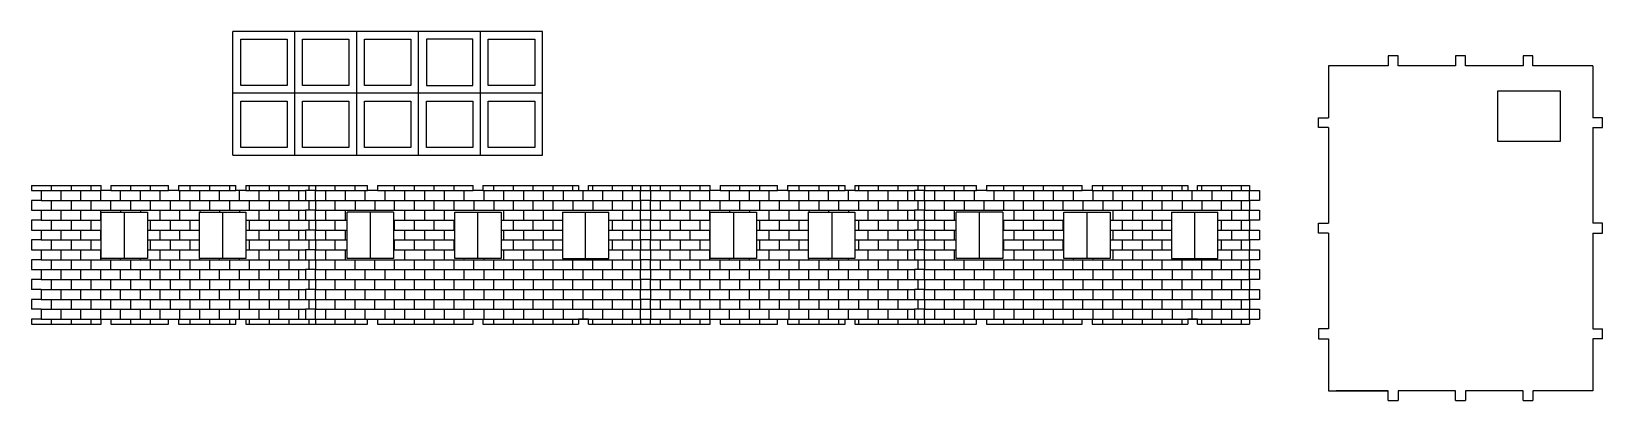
# Model space of a CAD drawing. Header units: millimetres. Extents: x -16 to 491, y 123 to 242.
import ezdxf

# ---------------------------------------------------------------- set-up
doc = ezdxf.new("R2010")
doc.units = ezdxf.units.MM
doc.layers.add('Engrave', color=4, linetype='Continuous')

msp = doc.modelspace()

# ---------------------------------------------------------------- linework, layer by layer
for p, q in [((48.79, 202.28), (48.79, 242.28)), ((148.79, 242.28), (48.79, 242.28)), ((51.29, 224.78), (51.29, 239.78)), ((51.29, 239.78), (66.29, 239.78)), ((66.29, 239.78), (66.29, 224.78)), ((68.79, 202.28), (68.79, 242.28)), ((71.29, 224.78), (71.29, 239.78)), ((71.29, 239.78), (86.29, 239.78)), ((86.29, 239.78), (86.29, 224.78)), ((88.79, 202.28), (88.79, 242.28)), ((91.29, 224.78), (91.29, 239.78)), ((91.29, 239.78), (106.29, 239.78)), ((106.29, 239.78), (106.29, 224.78)), ((108.79, 202.28), (108.79, 242.28)), ((126.29, 239.78), (111.29, 239.78)), ((111.29, 239.78), (111.29, 224.78)), ((126.29, 224.78), (126.29, 239.78)), ((128.79, 202.28), (128.79, 242.28)), ((131.29, 224.78), (131.29, 239.78)), ((131.29, 239.78), (146.29, 239.78)), ((146.29, 239.78), (146.29, 224.78)), ((148.79, 202.28), (148.79, 242.28)), ((422.09, 234.37), (422.09, 231.17)), ((425.29, 234.37), (422.09, 234.37)), ((425.29, 231.17), (425.29, 234.37)), ((443.88, 234.37), (443.88, 231.17)), ((447.08, 234.37), (443.88, 234.37)), ((447.08, 231.17), (447.08, 234.37)), ((465.67, 234.37), (465.67, 231.17)), ((468.87, 234.37), (465.67, 234.37)), ((468.87, 231.17), (468.87, 234.37)), ((402.79, 231.17), (402.79, 214.37)), ((422.09, 231.17), (402.79, 231.17)), ((443.88, 231.17), (425.29, 231.17)), ((465.67, 231.17), (447.08, 231.17)), ((488.17, 231.17), (468.87, 231.17)), ((488.17, 231.17), (488.17, 214.37)), ((66.29, 224.78), (51.29, 224.78)), ((86.29, 224.78), (71.29, 224.78)), ((106.29, 224.78), (91.29, 224.78)), ((111.29, 224.78), (126.29, 224.78)), ((146.29, 224.78), (131.29, 224.78)), ((148.79, 222.28), (48.79, 222.28)), ((51.29, 204.78), (51.29, 219.78)), ((51.29, 219.78), (66.29, 219.78)), ((66.29, 219.78), (66.29, 204.78)), ((71.29, 204.78), (71.29, 219.78)), ((71.29, 219.78), (86.29, 219.78)), ((86.29, 219.78), (86.29, 204.78)), ((91.29, 204.78), (91.29, 219.78)), ((91.29, 219.78), (106.29, 219.78)), ((106.29, 219.78), (106.29, 204.78)), ((111.29, 204.78), (111.29, 219.78)), ((111.29, 219.78), (126.29, 219.78)), ((126.29, 219.78), (126.29, 204.78)), ((131.29, 204.78), (131.29, 219.78)), ((131.29, 219.78), (146.29, 219.78)), ((146.29, 219.78), (146.29, 204.78)), ((399.59, 211.17), (399.59, 214.37)), ((399.59, 214.37), (402.79, 214.37)), ((491.37, 214.37), (488.17, 214.37)), ((491.37, 211.17), (491.37, 214.37)), ((402.79, 211.17), (399.59, 211.17)), ((402.79, 211.17), (402.79, 180.25)), ((488.17, 211.17), (491.37, 211.17)), ((488.17, 211.17), (488.17, 180.25)), ((66.29, 204.78), (51.29, 204.78)), ((86.29, 204.78), (71.29, 204.78)), ((106.29, 204.78), (91.29, 204.78)), ((126.29, 204.78), (111.29, 204.78)), ((146.29, 204.78), (131.29, 204.78)), ((48.79, 202.28), (148.79, 202.28)), ((-16.33, 192.46), (-16.33, 190.86)), ((-16.33, 192.46), (6.17, 192.46)), ((-16.33, 190.86), (-13.13, 190.86)), ((-13.13, 190.86), (-13.13, 187.66)), ((6.17, 190.86), (6.17, 192.46)), ((9.37, 190.86), (6.17, 190.86)), ((9.37, 192.46), (9.37, 190.86)), ((9.37, 192.46), (27.96, 192.46)), ((27.96, 190.86), (27.96, 192.46)), ((31.16, 190.86), (27.96, 190.86)), ((31.16, 192.46), (31.16, 190.86)), ((31.16, 192.46), (49.75, 192.46)), ((49.75, 190.86), (49.75, 192.46)), ((52.95, 190.86), (49.75, 190.86)), ((52.95, 192.46), (52.95, 190.86)), ((52.95, 192.46), (92.25, 192.46)), ((75.45, 190.86), (72.25, 190.86)), ((72.25, 190.86), (72.25, 187.66)), ((75.45, 192.46), (75.45, 190.86)), ((92.25, 190.86), (92.25, 192.46)), ((95.45, 190.86), (92.25, 190.86)), ((95.45, 192.46), (95.45, 190.86)), ((95.45, 192.46), (126.37, 192.46)), ((126.37, 190.86), (126.37, 192.46)), ((129.57, 190.86), (126.37, 190.86)), ((129.57, 192.46), (129.57, 190.86)), ((129.57, 192.46), (160.49, 192.46)), ((160.49, 192.46), (160.49, 190.86)), ((160.49, 190.86), (163.69, 190.86)), ((163.69, 190.86), (163.69, 192.46)), ((163.69, 192.46), (202.99, 192.46)), ((180.49, 192.46), (180.49, 190.86)), ((180.49, 190.86), (183.69, 190.86)), ((183.69, 190.86), (183.69, 187.66)), ((202.99, 190.86), (202.99, 192.46)), ((206.19, 190.86), (202.99, 190.86)), ((206.19, 192.46), (206.19, 190.86)), ((206.19, 192.46), (224.78, 192.46)), ((224.78, 190.86), (224.78, 192.46)), ((227.98, 190.86), (224.78, 190.86)), ((227.98, 192.46), (227.98, 190.86)), ((227.98, 192.46), (246.57, 192.46)), ((246.57, 190.86), (246.57, 192.46)), ((249.77, 190.86), (246.57, 190.86)), ((249.77, 192.46), (249.77, 190.86)), ((249.77, 192.46), (289.07, 192.46)), ((272.27, 190.86), (269.07, 190.86)), ((269.07, 190.86), (269.07, 187.66)), ((272.27, 192.46), (272.27, 190.86)), ((289.07, 190.86), (289.07, 192.46)), ((292.27, 190.86), (289.07, 190.86)), ((292.27, 192.46), (292.27, 190.86)), ((292.27, 192.46), (323.19, 192.46)), ((323.19, 190.86), (323.19, 192.46)), ((326.39, 190.86), (323.19, 190.86)), ((326.39, 192.46), (326.39, 190.86)), ((326.39, 192.46), (357.31, 192.46)), ((357.31, 192.46), (357.31, 190.86)), ((357.31, 190.86), (360.51, 190.86)), ((360.51, 190.86), (360.51, 192.46)), ((360.51, 192.46), (377.31, 192.46)), ((377.31, 192.46), (377.31, 190.86)), ((377.31, 190.86), (380.51, 190.86)), ((380.51, 190.86), (380.51, 187.66)), ((-13.13, 187.66), (-16.33, 187.66)), ((-16.33, 187.66), (-16.33, 184.46)), ((-16.33, 184.46), (-13.13, 184.46)), ((-13.13, 184.46), (-13.13, 181.26)), ((6.17, 183.86), (21.17, 183.86)), ((6.17, 168.86), (6.17, 183.86)), ((13.67, 183.86), (13.67, 168.86)), ((21.17, 183.86), (21.17, 168.86)), ((37.95, 183.86), (52.95, 183.86)), ((37.95, 168.86), (37.95, 183.86)), ((45.45, 183.86), (45.45, 168.86)), ((52.95, 183.86), (52.95, 168.86)), ((72.25, 187.66), (75.45, 187.66)), ((75.45, 184.46), (72.25, 184.46)), ((72.25, 184.46), (72.25, 181.26)), ((75.45, 187.66), (75.45, 184.46)), ((100.7, 183.86), (85.7, 183.86)), ((85.7, 168.86), (85.7, 183.86)), ((93.2, 168.86), (93.2, 183.86)), ((100.7, 183.86), (100.7, 168.86)), ((120.47, 183.86), (135.47, 183.86)), ((120.47, 168.86), (120.47, 183.86)), ((127.97, 168.86), (127.97, 183.86)), ((135.47, 183.86), (135.47, 168.86)), ((155.25, 183.86), (155.25, 168.86)), ((155.25, 183.86), (170.25, 183.86)), ((162.75, 168.86), (162.75, 183.86)), ((170.25, 168.86), (170.25, 183.86)), ((183.69, 187.66), (180.49, 187.66)), ((180.49, 187.66), (180.49, 184.46)), ((180.49, 184.46), (183.69, 184.46)), ((183.69, 184.46), (183.69, 181.26)), ((202.99, 183.86), (217.99, 183.86)), ((202.99, 168.86), (202.99, 183.86)), ((210.49, 183.86), (210.49, 168.86)), ((217.99, 183.86), (217.99, 168.86)), ((234.77, 183.86), (249.77, 183.86)), ((234.77, 168.86), (234.77, 183.86)), ((242.27, 183.86), (242.27, 168.86)), ((249.77, 183.86), (249.77, 168.86)), ((269.07, 187.66), (272.27, 187.66)), ((272.27, 184.46), (269.07, 184.46)), ((269.07, 184.46), (269.07, 181.26)), ((272.27, 187.66), (272.27, 184.46)), ((297.52, 183.86), (282.52, 183.86)), ((282.52, 168.86), (282.52, 183.86)), ((290.02, 168.86), (290.02, 183.86)), ((297.52, 183.86), (297.52, 168.86)), ((317.29, 183.86), (332.29, 183.86)), ((317.29, 168.86), (317.29, 183.86)), ((324.79, 168.86), (324.79, 183.86)), ((332.29, 183.86), (332.29, 168.86)), ((352.07, 183.86), (352.07, 168.86)), ((352.07, 183.86), (367.07, 183.86)), ((359.57, 168.86), (359.57, 183.86)), ((367.07, 168.86), (367.07, 183.86)), ((380.51, 187.66), (377.31, 187.66)), ((377.31, 187.66), (377.31, 184.46)), ((377.31, 184.46), (380.51, 184.46)), ((380.51, 184.46), (380.51, 181.26)), ((-13.13, 181.26), (-16.33, 181.26)), ((-16.33, 181.26), (-16.33, 178.06)), ((-16.33, 178.06), (-13.13, 178.06)), ((-13.13, 178.06), (-13.13, 174.86)), ((72.25, 181.26), (75.45, 181.26)), ((75.45, 178.06), (72.25, 178.06)), ((72.25, 178.06), (72.25, 174.86)), ((75.45, 181.26), (75.45, 178.06)), ((183.69, 181.26), (180.49, 181.26)), ((180.49, 181.26), (180.49, 178.06)), ((180.49, 178.06), (183.69, 178.06)), ((183.69, 178.06), (183.69, 174.86)), ((269.07, 181.26), (272.27, 181.26)), ((272.27, 178.06), (269.07, 178.06)), ((269.07, 178.06), (269.07, 174.86)), ((272.27, 181.26), (272.27, 178.06)), ((380.51, 181.26), (377.31, 181.26)), ((377.31, 181.26), (377.31, 178.06)), ((377.31, 178.06), (380.51, 178.06)), ((380.51, 178.06), (380.51, 174.86)), ((399.59, 177.05), (399.59, 180.25)), ((399.59, 180.25), (402.79, 180.25)), ((491.37, 180.25), (488.17, 180.25)), ((491.37, 177.05), (491.37, 180.25)), ((-13.13, 174.86), (-16.33, 174.86)), ((-16.33, 174.86), (-16.33, 171.66)), ((72.25, 174.86), (75.45, 174.86)), ((75.45, 174.86), (75.45, 171.66)), ((183.69, 174.86), (180.49, 174.86)), ((180.49, 174.86), (180.49, 171.66)), ((269.07, 174.86), (272.27, 174.86)), ((272.27, 174.86), (272.27, 171.66)), ((380.51, 174.86), (377.31, 174.86)), ((377.31, 174.86), (377.31, 171.66)), ((402.79, 177.05), (399.59, 177.05)), ((402.79, 177.05), (402.79, 146.13)), ((488.17, 177.05), (491.37, 177.05)), ((488.17, 177.05), (488.17, 146.13)), ((-16.33, 171.66), (-13.13, 171.66)), ((-13.13, 168.46), (-16.33, 168.46)), ((-16.33, 168.46), (-16.33, 165.26)), ((-13.13, 171.66), (-13.13, 168.46)), ((21.17, 168.86), (6.17, 168.86)), ((52.95, 168.86), (37.95, 168.86)), ((75.45, 171.66), (72.25, 171.66)), ((72.25, 171.66), (72.25, 168.46)), ((72.25, 168.46), (75.45, 168.46)), ((75.45, 168.46), (75.45, 165.26)), ((100.7, 168.86), (85.7, 168.86)), ((135.47, 168.86), (120.47, 168.86)), ((155.25, 168.86), (170.25, 168.86)), ((180.49, 171.66), (183.69, 171.66)), ((183.69, 168.46), (180.49, 168.46)), ((180.49, 168.46), (180.49, 165.26)), ((183.69, 171.66), (183.69, 168.46)), ((217.99, 168.86), (202.99, 168.86)), ((249.77, 168.86), (234.77, 168.86)), ((272.27, 171.66), (269.07, 171.66)), ((269.07, 171.66), (269.07, 168.46)), ((269.07, 168.46), (272.27, 168.46)), ((272.27, 168.46), (272.27, 165.26)), ((297.52, 168.86), (282.52, 168.86)), ((332.29, 168.86), (317.29, 168.86)), ((352.07, 168.86), (367.07, 168.86)), ((377.31, 171.66), (380.51, 171.66)), ((380.51, 168.46), (377.31, 168.46)), ((377.31, 168.46), (377.31, 165.26)), ((380.51, 171.66), (380.51, 168.46)), ((-16.33, 165.26), (-13.13, 165.26)), ((-13.13, 165.26), (-13.13, 162.06)), ((75.45, 165.26), (72.25, 165.26)), ((72.25, 165.26), (72.25, 162.06)), ((180.49, 165.26), (183.69, 165.26)), ((183.69, 165.26), (183.69, 162.06)), ((272.27, 165.26), (269.07, 165.26)), ((269.07, 165.26), (269.07, 162.06)), ((377.31, 165.26), (380.51, 165.26)), ((380.51, 165.26), (380.51, 162.06)), ((-13.13, 162.06), (-16.33, 162.06)), ((-16.33, 162.06), (-16.33, 158.86)), ((-13.13, 158.86), (-16.33, 158.86)), ((-13.13, 158.86), (-13.13, 155.66)), ((72.25, 162.06), (75.45, 162.06)), ((72.25, 158.86), (72.25, 155.66)), ((75.45, 158.86), (72.25, 158.86)), ((75.45, 162.06), (75.45, 158.86)), ((183.69, 162.06), (180.49, 162.06)), ((180.49, 162.06), (180.49, 158.86)), ((180.49, 158.86), (183.69, 158.86)), ((183.69, 158.86), (183.69, 155.66)), ((269.07, 162.06), (272.27, 162.06)), ((269.07, 158.86), (269.07, 155.66)), ((272.27, 158.86), (269.07, 158.86)), ((272.27, 162.06), (272.27, 158.86)), ((380.51, 162.06), (377.31, 162.06)), ((377.31, 162.06), (377.31, 158.86)), ((377.31, 158.86), (380.51, 158.86)), ((380.51, 158.86), (380.51, 155.66)), ((-16.33, 155.66), (-16.33, 152.46)), ((-13.13, 155.66), (-16.33, 155.66)), ((-13.13, 152.46), (-16.33, 152.46)), ((-13.13, 152.46), (-13.13, 149.26)), ((72.25, 155.66), (75.45, 155.66)), ((72.25, 152.46), (72.25, 149.26)), ((75.45, 152.46), (72.25, 152.46)), ((75.45, 155.66), (75.45, 152.46)), ((183.69, 155.66), (180.49, 155.66)), ((180.49, 155.66), (180.49, 152.46)), ((180.49, 152.46), (183.69, 152.46)), ((183.69, 152.46), (183.69, 149.26)), ((269.07, 155.66), (272.27, 155.66)), ((269.07, 152.46), (269.07, 149.26)), ((272.27, 152.46), (269.07, 152.46)), ((272.27, 155.66), (272.27, 152.46)), ((380.51, 155.66), (377.31, 155.66)), ((377.31, 155.66), (377.31, 152.46)), ((377.31, 152.46), (380.51, 152.46)), ((380.51, 152.46), (380.51, 149.26)), ((-13.13, 149.26), (-16.33, 149.26)), ((-16.33, 149.26), (-16.33, 147.66)), ((-16.33, 147.66), (6.17, 147.66)), ((6.17, 149.26), (9.37, 149.26)), ((6.17, 147.66), (6.17, 149.26)), ((9.37, 149.26), (9.37, 147.66)), ((9.37, 147.66), (27.96, 147.66)), ((27.96, 149.26), (31.16, 149.26)), ((27.96, 147.66), (27.96, 149.26)), ((31.16, 149.26), (31.16, 147.66)), ((31.16, 147.66), (49.75, 147.66)), ((49.75, 149.26), (52.95, 149.26)), ((49.75, 147.66), (49.75, 149.26)), ((52.95, 149.26), (52.95, 147.66)), ((52.95, 147.66), (92.25, 147.66)), ((72.25, 149.26), (75.45, 149.26)), ((75.45, 149.26), (75.45, 147.66)), ((92.25, 149.26), (95.45, 149.26)), ((92.25, 147.66), (92.25, 149.26)), ((95.45, 149.26), (95.45, 147.66)), ((95.45, 147.66), (126.37, 147.66)), ((126.37, 149.26), (129.57, 149.26)), ((126.37, 147.66), (126.37, 149.26)), ((129.57, 149.26), (129.57, 147.66)), ((129.57, 147.66), (160.49, 147.66)), ((163.69, 149.26), (160.49, 149.26)), ((160.49, 149.26), (160.49, 147.66)), ((163.69, 147.66), (163.69, 149.26)), ((163.69, 147.66), (202.99, 147.66)), ((180.49, 149.26), (183.69, 149.26)), ((180.49, 149.26), (180.49, 147.66)), ((202.99, 149.26), (206.19, 149.26)), ((202.99, 147.66), (202.99, 149.26)), ((206.19, 149.26), (206.19, 147.66)), ((206.19, 147.66), (224.78, 147.66)), ((224.78, 149.26), (227.98, 149.26)), ((224.78, 147.66), (224.78, 149.26)), ((227.98, 149.26), (227.98, 147.66)), ((227.98, 147.66), (246.57, 147.66)), ((246.57, 149.26), (249.77, 149.26)), ((246.57, 147.66), (246.57, 149.26)), ((249.77, 149.26), (249.77, 147.66)), ((249.77, 147.66), (289.07, 147.66)), ((269.07, 149.26), (272.27, 149.26)), ((272.27, 149.26), (272.27, 147.66)), ((289.07, 149.26), (292.27, 149.26)), ((289.07, 147.66), (289.07, 149.26)), ((292.27, 149.26), (292.27, 147.66)), ((292.27, 147.66), (323.19, 147.66)), ((323.19, 149.26), (326.39, 149.26)), ((323.19, 147.66), (323.19, 149.26)), ((326.39, 149.26), (326.39, 147.66)), ((326.39, 147.66), (357.31, 147.66)), ((360.51, 149.26), (357.31, 149.26)), ((357.31, 149.26), (357.31, 147.66)), ((360.51, 147.66), (360.51, 149.26)), ((360.51, 147.66), (377.31, 147.66)), ((377.31, 149.26), (380.51, 149.26)), ((377.31, 149.26), (377.31, 147.66)), ((399.59, 146.13), (399.59, 142.93)), ((402.79, 146.13), (399.59, 146.13)), ((399.59, 142.93), (402.79, 142.93)), ((402.79, 142.93), (402.79, 126.13)), ((488.17, 146.13), (491.37, 146.13)), ((491.37, 142.93), (488.17, 142.93)), ((488.17, 142.93), (488.17, 126.13)), ((491.37, 142.93), (491.37, 146.13)), ((402.79, 126.13), (422.09, 126.13)), ((422.09, 126.13), (405.31, 126.13)), ((422.09, 122.93), (422.09, 126.13)), ((422.09, 122.93), (425.29, 122.93)), ((443.88, 126.13), (425.29, 126.13)), ((425.29, 126.13), (425.29, 122.93)), ((443.88, 122.93), (443.88, 126.13)), ((443.88, 122.93), (447.08, 122.93)), ((465.67, 126.13), (447.08, 126.13)), ((447.08, 126.13), (447.08, 122.93)), ((465.67, 122.93), (465.67, 126.13)), ((465.67, 122.93), (468.87, 122.93)), ((488.17, 126.13), (468.87, 126.13)), ((468.87, 126.13), (468.87, 122.93))]:
    msp.add_line(p, q)
msp.add_lwpolyline([(477.77, 222.96), (457.43, 222.96), (457.43, 206.83), (477.77, 206.83)], close=True)
at = {"layer": 'Engrave'}
for p, q in [((-13.13, 190.86), (6.17, 190.86)), ((-9.93, 192.46), (-9.93, 190.86)), ((-6.73, 187.66), (-6.73, 190.86)), ((-3.53, 192.46), (-3.53, 190.86)), ((-0.33, 187.66), (-0.33, 190.86)), ((2.87, 192.46), (2.87, 190.86)), ((6.07, 187.66), (6.07, 190.86)), ((9.37, 190.86), (27.96, 190.86)), ((12.47, 187.66), (12.47, 190.86)), ((15.67, 192.46), (15.67, 190.86)), ((18.87, 187.66), (18.87, 190.86)), ((22.07, 192.46), (22.07, 190.86)), ((25.27, 187.66), (25.27, 190.86)), ((31.16, 190.86), (49.75, 190.86)), ((31.67, 187.66), (31.67, 190.86)), ((34.87, 192.46), (34.87, 190.86)), ((38.07, 187.66), (38.07, 190.86)), ((41.27, 192.46), (41.27, 190.86)), ((44.47, 187.66), (44.47, 190.86)), ((47.67, 192.46), (47.67, 190.86)), ((50.87, 187.66), (50.87, 190.86)), ((52.95, 190.86), (72.25, 190.86)), ((54.07, 192.46), (54.07, 190.86)), ((57.27, 187.66), (57.27, 190.86)), ((60.47, 192.46), (60.47, 190.86)), ((63.67, 187.66), (63.67, 190.86)), ((66.87, 192.46), (66.87, 190.86)), ((70.07, 187.66), (70.07, 190.86)), ((73.27, 192.46), (73.27, 190.86)), ((75.45, 190.86), (92.25, 190.86)), ((75.45, 187.66), (75.45, 190.86)), ((78.65, 190.86), (78.65, 187.66)), ((81.85, 190.86), (81.85, 192.46)), ((85.05, 190.86), (85.05, 187.66)), ((88.25, 190.86), (88.25, 192.46)), ((91.45, 190.86), (91.45, 187.66)), ((95.45, 190.86), (126.37, 190.86)), ((97.85, 190.86), (97.85, 187.66)), ((101.05, 190.86), (101.05, 192.46)), ((104.25, 190.86), (104.25, 187.66)), ((107.45, 190.86), (107.45, 192.46)), ((110.65, 190.86), (110.65, 187.66)), ((113.85, 190.86), (113.85, 192.46)), ((117.05, 190.86), (117.05, 187.66)), ((120.25, 190.86), (120.25, 192.46)), ((123.45, 190.86), (123.45, 187.66)), ((129.57, 190.86), (160.49, 190.86)), ((129.85, 190.86), (129.85, 187.66)), ((133.05, 190.86), (133.05, 192.46)), ((136.25, 190.86), (136.25, 187.66)), ((139.45, 190.86), (139.45, 192.46)), ((142.65, 190.86), (142.65, 187.66)), ((145.85, 190.86), (145.85, 192.46)), ((149.05, 190.86), (149.05, 187.66)), ((152.25, 190.86), (152.25, 192.46)), ((155.45, 190.86), (155.45, 187.66)), ((158.65, 190.86), (158.65, 192.46)), ((161.85, 190.86), (161.85, 187.66)), ((163.69, 190.86), (180.49, 190.86)), ((165.05, 190.86), (165.05, 192.46)), ((168.25, 190.86), (168.25, 188.86)), ((168.25, 190.86), (168.25, 187.66)), ((171.45, 190.86), (171.45, 192.46)), ((174.65, 190.86), (174.65, 187.66)), ((177.85, 190.86), (177.85, 192.46)), ((180.49, 187.66), (180.49, 190.86)), ((183.69, 190.86), (183.69, 192.46)), ((183.69, 190.86), (202.99, 190.86)), ((186.89, 192.46), (186.89, 190.86)), ((190.09, 187.66), (190.09, 190.86)), ((193.29, 192.46), (193.29, 190.86)), ((196.49, 187.66), (196.49, 190.86)), ((199.69, 192.46), (199.69, 190.86)), ((202.89, 187.66), (202.89, 190.86)), ((206.19, 190.86), (224.78, 190.86)), ((209.29, 187.66), (209.29, 190.86)), ((212.49, 192.46), (212.49, 190.86)), ((215.69, 187.66), (215.69, 190.86)), ((218.89, 192.46), (218.89, 190.86)), ((222.09, 187.66), (222.09, 190.86)), ((227.98, 190.86), (246.57, 190.86)), ((228.49, 187.66), (228.49, 190.86)), ((231.69, 192.46), (231.69, 190.86)), ((234.89, 187.66), (234.89, 190.86)), ((238.09, 192.46), (238.09, 190.86)), ((241.29, 187.66), (241.29, 190.86)), ((244.49, 192.46), (244.49, 190.86)), ((247.69, 187.66), (247.69, 190.86)), ((249.77, 190.86), (269.07, 190.86)), ((250.89, 192.46), (250.89, 190.86)), ((254.09, 187.66), (254.09, 190.86)), ((257.29, 192.46), (257.29, 190.86)), ((260.49, 187.66), (260.49, 190.86)), ((263.69, 192.46), (263.69, 190.86)), ((266.89, 187.66), (266.89, 190.86)), ((270.09, 192.46), (270.09, 190.86)), ((272.27, 190.86), (289.07, 190.86)), ((272.27, 187.66), (272.27, 190.86)), ((275.47, 190.86), (275.47, 187.66)), ((278.67, 190.86), (278.67, 192.46)), ((281.87, 190.86), (281.87, 187.66)), ((285.07, 190.86), (285.07, 192.46)), ((288.27, 190.86), (288.27, 187.66)), ((292.27, 190.86), (323.19, 190.86)), ((294.67, 190.86), (294.67, 187.66)), ((297.87, 190.86), (297.87, 192.46)), ((301.07, 190.86), (301.07, 187.66)), ((304.27, 190.86), (304.27, 192.46)), ((307.47, 190.86), (307.47, 187.66)), ((310.67, 190.86), (310.67, 192.46)), ((313.87, 190.86), (313.87, 187.66)), ((317.07, 190.86), (317.07, 192.46)), ((320.27, 190.86), (320.27, 187.66)), ((326.39, 190.86), (357.31, 190.86)), ((326.67, 190.86), (326.67, 187.66)), ((329.87, 190.86), (329.87, 192.46)), ((333.07, 190.86), (333.07, 187.66)), ((336.27, 190.86), (336.27, 192.46)), ((339.47, 190.86), (339.47, 187.66)), ((342.67, 190.86), (342.67, 192.46)), ((345.87, 190.86), (345.87, 187.66)), ((349.07, 190.86), (349.07, 192.46)), ((352.27, 190.86), (352.27, 187.66)), ((355.47, 190.86), (355.47, 192.46)), ((358.67, 190.86), (358.67, 187.66)), ((360.51, 190.86), (377.31, 190.86)), ((361.87, 190.86), (361.87, 192.46)), ((365.07, 190.86), (365.07, 188.86)), ((365.07, 190.86), (365.07, 187.66)), ((368.27, 190.86), (368.27, 192.46)), ((371.47, 190.86), (371.47, 187.66)), ((374.67, 190.86), (374.67, 192.46)), ((377.31, 187.66), (377.31, 190.86)), ((-13.13, 187.66), (72.25, 187.66)), ((-13.13, 184.46), (72.25, 184.46)), ((-9.93, 187.66), (-9.93, 184.46)), ((-6.73, 181.26), (-6.73, 184.46)), ((-3.53, 187.66), (-3.53, 184.46)), ((-0.33, 181.26), (-0.33, 184.46)), ((2.87, 187.66), (2.87, 184.46)), ((6.07, 181.26), (6.07, 184.46)), ((9.27, 187.66), (9.27, 184.46)), ((12.47, 184.46), (12.47, 183.86)), ((15.67, 187.66), (15.67, 184.46)), ((18.87, 184.46), (18.87, 183.86)), ((22.07, 187.66), (22.07, 184.46)), ((25.27, 181.26), (25.27, 184.46)), ((28.47, 187.66), (28.47, 184.46)), ((31.67, 181.26), (31.67, 184.46)), ((34.87, 187.66), (34.87, 184.46)), ((38.07, 184.46), (38.07, 183.86)), ((41.27, 187.66), (41.27, 184.46)), ((44.47, 184.46), (44.47, 183.86)), ((47.67, 187.66), (47.67, 184.46)), ((50.87, 184.46), (50.87, 183.86)), ((54.07, 187.66), (54.07, 184.46)), ((57.27, 181.26), (57.27, 184.46)), ((60.47, 187.66), (60.47, 184.46)), ((63.67, 181.26), (63.67, 184.46)), ((66.87, 187.66), (66.87, 184.46)), ((70.07, 181.26), (70.07, 184.46)), ((73.27, 187.66), (73.27, 184.46)), ((75.45, 187.66), (180.49, 187.66)), ((75.45, 184.46), (180.49, 184.46)), ((75.45, 181.26), (75.45, 184.46)), ((78.65, 184.46), (78.65, 181.26)), ((81.85, 184.46), (81.85, 187.66)), ((85.05, 184.46), (85.05, 181.26)), ((88.25, 187.66), (88.25, 184.46)), ((94.65, 187.66), (94.65, 184.46)), ((101.05, 184.46), (101.05, 187.66)), ((104.25, 184.46), (104.25, 181.26)), ((107.45, 184.46), (107.45, 187.66)), ((110.65, 184.46), (110.65, 181.26)), ((113.85, 184.46), (113.85, 187.66)), ((117.05, 184.46), (117.05, 181.26)), ((120.25, 184.46), (120.25, 187.66)), ((126.65, 187.66), (126.65, 184.46)), ((133.05, 187.66), (133.05, 184.46)), ((136.25, 184.46), (136.25, 181.26)), ((139.45, 184.46), (139.45, 187.66)), ((142.65, 184.46), (142.65, 181.26)), ((145.85, 184.46), (145.85, 187.66)), ((149.05, 184.46), (149.05, 181.26)), ((152.25, 184.46), (152.25, 187.66)), ((158.65, 187.66), (158.65, 184.46)), ((165.05, 187.66), (165.05, 184.46)), ((171.45, 184.46), (171.45, 187.66)), ((174.65, 184.46), (174.65, 181.26)), ((177.85, 184.46), (177.85, 187.66)), ((180.49, 181.26), (180.49, 184.46)), ((183.69, 187.66), (269.07, 187.66)), ((183.69, 184.46), (183.69, 187.66)), ((183.69, 184.46), (269.07, 184.46)), ((186.89, 187.66), (186.89, 184.46)), ((190.09, 181.26), (190.09, 184.46)), ((193.29, 187.66), (193.29, 184.46)), ((196.49, 181.26), (196.49, 184.46)), ((199.69, 187.66), (199.69, 184.46)), ((202.89, 181.26), (202.89, 184.46)), ((206.09, 187.66), (206.09, 184.46)), ((209.29, 184.46), (209.29, 183.86)), ((212.49, 187.66), (212.49, 184.46)), ((215.69, 184.46), (215.69, 183.86)), ((218.89, 187.66), (218.89, 184.46)), ((222.09, 181.26), (222.09, 184.46)), ((225.29, 187.66), (225.29, 184.46)), ((228.49, 181.26), (228.49, 184.46)), ((231.69, 187.66), (231.69, 184.46)), ((234.89, 184.46), (234.89, 183.86)), ((238.09, 187.66), (238.09, 184.46)), ((241.29, 184.46), (241.29, 183.86)), ((244.49, 187.66), (244.49, 184.46)), ((247.69, 184.46), (247.69, 183.86)), ((250.89, 187.66), (250.89, 184.46)), ((254.09, 181.26), (254.09, 184.46)), ((257.29, 187.66), (257.29, 184.46)), ((260.49, 181.26), (260.49, 184.46)), ((263.69, 187.66), (263.69, 184.46)), ((266.89, 181.26), (266.89, 184.46)), ((270.09, 187.66), (270.09, 184.46)), ((272.27, 187.66), (377.31, 187.66)), ((272.27, 184.46), (377.31, 184.46)), ((272.27, 181.26), (272.27, 184.46)), ((275.47, 184.46), (275.47, 181.26)), ((278.67, 184.46), (278.67, 187.66)), ((281.87, 184.46), (281.87, 181.26)), ((285.07, 187.66), (285.07, 184.46)), ((291.47, 187.66), (291.47, 184.46)), ((297.87, 184.46), (297.87, 187.66)), ((301.07, 184.46), (301.07, 181.26)), ((304.27, 184.46), (304.27, 187.66)), ((307.47, 184.46), (307.47, 181.26)), ((310.67, 184.46), (310.67, 187.66)), ((313.87, 184.46), (313.87, 181.26)), ((317.07, 184.46), (317.07, 187.66)), ((323.47, 187.66), (323.47, 184.46)), ((329.87, 187.66), (329.87, 184.46)), ((333.07, 184.46), (333.07, 181.26)), ((336.27, 184.46), (336.27, 187.66)), ((339.47, 184.46), (339.47, 181.26)), ((342.67, 184.46), (342.67, 187.66)), ((345.87, 184.46), (345.87, 181.26)), ((349.07, 184.46), (349.07, 187.66)), ((355.47, 187.66), (355.47, 184.46)), ((361.87, 187.66), (361.87, 184.46)), ((368.27, 184.46), (368.27, 187.66)), ((371.47, 184.46), (371.47, 181.26)), ((374.67, 184.46), (374.67, 187.66)), ((377.31, 181.26), (377.31, 184.46)), ((-13.13, 181.26), (6.17, 181.26)), ((-13.13, 178.06), (6.17, 178.06)), ((-9.93, 181.26), (-9.93, 178.06)), ((-6.73, 174.86), (-6.73, 178.06)), ((-3.53, 181.26), (-3.53, 178.06)), ((-0.33, 174.86), (-0.33, 178.06)), ((2.87, 181.26), (2.87, 178.06)), ((6.07, 174.86), (6.07, 178.06)), ((21.17, 181.26), (37.95, 181.26)), ((21.17, 178.06), (37.95, 178.06)), ((22.07, 181.26), (22.07, 178.06)), ((25.27, 174.86), (25.27, 178.06)), ((28.47, 181.26), (28.47, 178.06)), ((31.67, 174.86), (31.67, 178.06)), ((34.87, 181.26), (34.87, 178.06)), ((52.95, 181.26), (72.25, 181.26)), ((52.95, 178.06), (72.25, 178.06)), ((54.07, 181.26), (54.07, 178.06)), ((57.27, 174.86), (57.27, 178.06)), ((60.47, 181.26), (60.47, 178.06)), ((63.67, 174.86), (63.67, 178.06)), ((66.87, 181.26), (66.87, 178.06)), ((70.07, 174.86), (70.07, 178.06)), ((73.27, 181.26), (73.27, 178.06)), ((75.45, 181.26), (85.7, 181.26)), ((75.45, 178.06), (85.7, 178.06)), ((75.45, 174.86), (75.45, 178.06)), ((78.65, 178.06), (78.65, 174.86)), ((81.85, 178.06), (81.85, 181.26)), ((85.05, 178.06), (85.05, 174.86)), ((100.7, 181.26), (120.47, 181.26)), ((100.7, 178.06), (120.47, 178.06)), ((101.05, 178.06), (101.05, 181.26)), ((104.25, 178.06), (104.25, 174.86)), ((107.45, 178.06), (107.45, 181.26)), ((110.65, 178.06), (110.65, 174.86)), ((113.85, 178.06), (113.85, 181.26)), ((117.05, 178.06), (117.05, 174.86)), ((120.25, 178.06), (120.25, 181.26)), ((135.47, 181.26), (155.25, 181.26)), ((135.47, 178.06), (155.25, 178.06)), ((136.25, 178.06), (136.25, 174.86)), ((139.45, 178.06), (139.45, 181.26)), ((142.65, 178.06), (142.65, 174.86)), ((145.85, 178.06), (145.85, 181.26)), ((149.05, 178.06), (149.05, 174.86)), ((152.25, 178.06), (152.25, 181.26)), ((170.25, 181.26), (180.49, 181.26)), ((170.25, 178.06), (180.49, 178.06)), ((171.45, 178.06), (171.45, 181.26)), ((174.65, 178.06), (174.65, 174.86)), ((177.85, 178.06), (177.85, 181.26)), ((180.49, 174.86), (180.49, 178.06)), ((183.69, 181.26), (202.99, 181.26)), ((183.69, 178.06), (183.69, 181.26)), ((183.69, 178.06), (202.99, 178.06)), ((186.89, 181.26), (186.89, 178.06)), ((190.09, 174.86), (190.09, 178.06)), ((193.29, 181.26), (193.29, 178.06)), ((196.49, 174.86), (196.49, 178.06)), ((199.69, 181.26), (199.69, 178.06)), ((202.89, 174.86), (202.89, 178.06)), ((217.99, 181.26), (234.77, 181.26)), ((217.99, 178.06), (234.77, 178.06)), ((218.89, 181.26), (218.89, 178.06)), ((222.09, 174.86), (222.09, 178.06)), ((225.29, 181.26), (225.29, 178.06)), ((228.49, 174.86), (228.49, 178.06)), ((231.69, 181.26), (231.69, 178.06)), ((249.77, 181.26), (269.07, 181.26)), ((249.77, 178.06), (269.07, 178.06)), ((250.89, 181.26), (250.89, 178.06)), ((254.09, 174.86), (254.09, 178.06)), ((257.29, 181.26), (257.29, 178.06)), ((260.49, 174.86), (260.49, 178.06)), ((263.69, 181.26), (263.69, 178.06)), ((266.89, 174.86), (266.89, 178.06)), ((270.09, 181.26), (270.09, 178.06)), ((272.27, 181.26), (282.52, 181.26)), ((272.27, 178.06), (282.52, 178.06)), ((272.27, 174.86), (272.27, 178.06)), ((275.47, 178.06), (275.47, 174.86)), ((278.67, 178.06), (278.67, 181.26)), ((281.87, 178.06), (281.87, 174.86)), ((297.52, 181.26), (317.29, 181.26)), ((297.52, 178.06), (317.29, 178.06)), ((297.87, 178.06), (297.87, 181.26)), ((301.07, 178.06), (301.07, 174.86)), ((304.27, 178.06), (304.27, 181.26)), ((307.47, 178.06), (307.47, 174.86)), ((310.67, 178.06), (310.67, 181.26)), ((313.87, 178.06), (313.87, 174.86)), ((317.07, 178.06), (317.07, 181.26)), ((332.29, 181.26), (352.07, 181.26)), ((332.29, 178.06), (352.07, 178.06)), ((333.07, 178.06), (333.07, 174.86)), ((336.27, 178.06), (336.27, 181.26)), ((339.47, 178.06), (339.47, 174.86)), ((342.67, 178.06), (342.67, 181.26)), ((345.87, 178.06), (345.87, 174.86)), ((349.07, 178.06), (349.07, 181.26)), ((367.07, 181.26), (377.31, 181.26)), ((367.07, 178.06), (377.31, 178.06)), ((368.27, 178.06), (368.27, 181.26)), ((371.47, 178.06), (371.47, 174.86)), ((374.67, 178.06), (374.67, 181.26)), ((377.31, 174.86), (377.31, 178.06)), ((-13.13, 174.86), (6.17, 174.86)), ((-9.93, 174.86), (-9.93, 171.66)), ((-3.53, 174.86), (-3.53, 171.66)), ((2.87, 174.86), (2.87, 171.66)), ((21.17, 174.86), (37.95, 174.86)), ((22.07, 174.86), (22.07, 171.66)), ((28.47, 174.86), (28.47, 171.66)), ((34.87, 174.86), (34.87, 171.66)), ((52.95, 174.86), (72.25, 174.86)), ((54.07, 174.86), (54.07, 171.66)), ((60.47, 174.86), (60.47, 171.66)), ((66.87, 174.86), (66.87, 171.66)), ((73.27, 174.86), (73.27, 171.66)), ((75.45, 174.86), (85.7, 174.86)), ((81.85, 171.66), (81.85, 174.86)), ((100.7, 174.86), (120.47, 174.86)), ((101.05, 171.66), (101.05, 174.86)), ((107.45, 171.66), (107.45, 174.86)), ((113.85, 171.66), (113.85, 174.86)), ((120.25, 171.66), (120.25, 174.86)), ((135.47, 174.86), (155.25, 174.86)), ((139.45, 171.66), (139.45, 174.86)), ((145.85, 171.66), (145.85, 174.86)), ((152.25, 171.66), (152.25, 174.86)), ((170.25, 174.86), (180.49, 174.86)), ((171.45, 171.66), (171.45, 174.86)), ((177.85, 171.66), (177.85, 174.86)), ((183.69, 174.86), (202.99, 174.86)), ((183.69, 171.66), (183.69, 174.86)), ((186.89, 174.86), (186.89, 171.66)), ((193.29, 174.86), (193.29, 171.66)), ((199.69, 174.86), (199.69, 171.66)), ((217.99, 174.86), (234.77, 174.86)), ((218.89, 174.86), (218.89, 171.66)), ((225.29, 174.86), (225.29, 171.66)), ((231.69, 174.86), (231.69, 171.66)), ((249.77, 174.86), (269.07, 174.86)), ((250.89, 174.86), (250.89, 171.66)), ((257.29, 174.86), (257.29, 171.66)), ((263.69, 174.86), (263.69, 171.66)), ((270.09, 174.86), (270.09, 171.66)), ((272.27, 174.86), (282.52, 174.86)), ((278.67, 171.66), (278.67, 174.86)), ((297.52, 174.86), (317.29, 174.86)), ((297.87, 171.66), (297.87, 174.86)), ((304.27, 171.66), (304.27, 174.86)), ((310.67, 171.66), (310.67, 174.86)), ((317.07, 171.66), (317.07, 174.86)), ((332.29, 174.86), (352.07, 174.86)), ((336.27, 171.66), (336.27, 174.86)), ((342.67, 171.66), (342.67, 174.86)), ((349.07, 171.66), (349.07, 174.86)), ((367.07, 174.86), (377.31, 174.86)), ((368.27, 171.66), (368.27, 174.86)), ((374.67, 171.66), (374.67, 174.86)), ((-13.13, 171.66), (6.17, 171.66)), ((-13.13, 168.46), (72.25, 168.46)), ((-9.93, 168.46), (-9.93, 165.26)), ((-6.73, 168.46), (-6.73, 171.66)), ((-3.53, 168.46), (-3.53, 165.26)), ((-0.33, 168.46), (-0.33, 171.66)), ((2.87, 168.46), (2.87, 165.26)), ((6.07, 168.46), (6.07, 171.66)), ((9.27, 168.46), (9.27, 165.26)), ((12.47, 168.46), (12.47, 168.86)), ((15.67, 168.46), (15.67, 165.26)), ((18.87, 168.46), (18.87, 168.86)), ((21.17, 171.66), (37.95, 171.66)), ((22.07, 168.46), (22.07, 165.26)), ((25.27, 168.46), (25.27, 171.66)), ((28.47, 168.46), (28.47, 165.26)), ((31.67, 168.46), (31.67, 171.66)), ((34.87, 168.46), (34.87, 165.26)), ((38.07, 168.46), (38.07, 168.86)), ((41.27, 168.46), (41.27, 165.26)), ((44.47, 168.46), (44.47, 168.86)), ((47.67, 168.46), (47.67, 165.26)), ((50.87, 168.46), (50.87, 168.86)), ((52.95, 171.66), (72.25, 171.66)), ((54.07, 168.46), (54.07, 165.26)), ((57.27, 168.46), (57.27, 171.66)), ((60.47, 168.46), (60.47, 165.26)), ((63.67, 168.46), (63.67, 171.66)), ((66.87, 168.46), (66.87, 165.26)), ((70.07, 168.46), (70.07, 171.66)), ((73.27, 168.46), (73.27, 165.26)), ((75.45, 171.66), (85.7, 171.66)), ((75.45, 168.46), (75.45, 171.66)), ((75.45, 168.46), (180.49, 168.46)), ((78.65, 171.66), (78.65, 168.46)), ((81.85, 165.26), (81.85, 168.46)), ((85.05, 171.66), (85.05, 168.46)), ((88.25, 165.26), (88.25, 168.46)), ((94.65, 165.26), (94.65, 168.46)), ((100.7, 171.66), (120.47, 171.66)), ((101.05, 165.26), (101.05, 168.46)), ((104.25, 171.66), (104.25, 168.46)), ((107.45, 165.26), (107.45, 168.46)), ((110.65, 171.66), (110.65, 168.46)), ((113.85, 165.26), (113.85, 168.46)), ((117.05, 171.66), (117.05, 168.46)), ((120.25, 165.26), (120.25, 168.46)), ((123.45, 168.86), (123.45, 168.46)), ((126.65, 165.26), (126.65, 168.46)), ((129.85, 168.86), (129.85, 168.46)), ((133.05, 165.26), (133.05, 168.46)), ((135.47, 171.66), (155.25, 171.66)), ((136.25, 171.66), (136.25, 168.46)), ((139.45, 165.26), (139.45, 168.46)), ((142.65, 171.66), (142.65, 168.46)), ((145.85, 165.26), (145.85, 168.46)), ((149.05, 171.66), (149.05, 168.46)), ((152.25, 165.26), (152.25, 168.46)), ((155.45, 168.86), (155.45, 168.46)), ((158.65, 165.26), (158.65, 168.46)), ((161.85, 168.86), (161.85, 168.46)), ((165.05, 165.26), (165.05, 168.46)), ((168.25, 168.86), (168.25, 168.46)), ((170.25, 171.66), (180.49, 171.66)), ((171.45, 165.26), (171.45, 168.46)), ((174.65, 171.66), (174.65, 168.46)), ((177.85, 165.26), (177.85, 168.46)), ((180.49, 168.46), (180.49, 171.66)), ((183.69, 171.66), (202.99, 171.66)), ((183.69, 168.46), (269.07, 168.46)), ((183.69, 165.26), (183.69, 168.46)), ((186.89, 168.46), (186.89, 165.26)), ((190.09, 168.46), (190.09, 171.66)), ((193.29, 168.46), (193.29, 165.26)), ((196.49, 168.46), (196.49, 171.66)), ((199.69, 168.46), (199.69, 165.26)), ((202.89, 168.46), (202.89, 171.66)), ((206.09, 168.46), (206.09, 165.26)), ((209.29, 168.46), (209.29, 168.86)), ((212.49, 168.46), (212.49, 165.26)), ((215.69, 168.46), (215.69, 168.86)), ((217.99, 171.66), (234.77, 171.66)), ((218.89, 168.46), (218.89, 165.26)), ((222.09, 168.46), (222.09, 171.66)), ((225.29, 168.46), (225.29, 165.26)), ((228.49, 168.46), (228.49, 171.66)), ((231.69, 168.46), (231.69, 165.26)), ((234.89, 168.46), (234.89, 168.86)), ((238.09, 168.46), (238.09, 165.26)), ((241.29, 168.46), (241.29, 168.86)), ((244.49, 168.46), (244.49, 165.26)), ((247.69, 168.46), (247.69, 168.86)), ((249.77, 171.66), (269.07, 171.66)), ((250.89, 168.46), (250.89, 165.26)), ((254.09, 168.46), (254.09, 171.66)), ((257.29, 168.46), (257.29, 165.26)), ((260.49, 168.46), (260.49, 171.66)), ((263.69, 168.46), (263.69, 165.26)), ((266.89, 168.46), (266.89, 171.66)), ((270.09, 168.46), (270.09, 165.26)), ((272.27, 171.66), (282.52, 171.66)), ((272.27, 168.46), (272.27, 171.66)), ((272.27, 168.46), (377.31, 168.46)), ((275.47, 171.66), (275.47, 168.46)), ((278.67, 165.26), (278.67, 168.46)), ((281.87, 171.66), (281.87, 168.46)), ((285.07, 165.26), (285.07, 168.46)), ((291.47, 165.26), (291.47, 168.46)), ((297.52, 171.66), (317.29, 171.66)), ((297.87, 165.26), (297.87, 168.46)), ((301.07, 171.66), (301.07, 168.46)), ((304.27, 165.26), (304.27, 168.46)), ((307.47, 171.66), (307.47, 168.46)), ((310.67, 165.26), (310.67, 168.46)), ((313.87, 171.66), (313.87, 168.46)), ((317.07, 165.26), (317.07, 168.46)), ((320.27, 168.86), (320.27, 168.46)), ((323.47, 165.26), (323.47, 168.46)), ((326.67, 168.86), (326.67, 168.46)), ((329.87, 165.26), (329.87, 168.46)), ((332.29, 171.66), (352.07, 171.66)), ((333.07, 171.66), (333.07, 168.46)), ((336.27, 165.26), (336.27, 168.46)), ((339.47, 171.66), (339.47, 168.46)), ((342.67, 165.26), (342.67, 168.46)), ((345.87, 171.66), (345.87, 168.46)), ((349.07, 165.26), (349.07, 168.46)), ((352.27, 168.86), (352.27, 168.46)), ((355.47, 165.26), (355.47, 168.46)), ((358.67, 168.86), (358.67, 168.46)), ((361.87, 165.26), (361.87, 168.46)), ((365.07, 168.86), (365.07, 168.46)), ((367.07, 171.66), (377.31, 171.66)), ((368.27, 165.26), (368.27, 168.46)), ((371.47, 171.66), (371.47, 168.46)), ((374.67, 165.26), (374.67, 168.46)), ((377.31, 168.46), (377.31, 171.66)), ((-13.13, 165.26), (72.25, 165.26)), ((-6.73, 162.06), (-6.73, 165.26)), ((-0.33, 162.06), (-0.33, 165.26)), ((6.07, 162.06), (6.07, 165.26)), ((12.47, 162.06), (12.47, 165.26)), ((18.87, 162.06), (18.87, 165.26)), ((25.27, 162.06), (25.27, 165.26)), ((31.67, 162.06), (31.67, 165.26)), ((38.07, 162.06), (38.07, 165.26)), ((44.47, 162.06), (44.47, 165.26)), ((50.87, 162.06), (50.87, 165.26)), ((57.27, 162.06), (57.27, 165.26)), ((63.67, 162.06), (63.67, 165.26)), ((70.07, 162.06), (70.07, 165.26)), ((75.45, 165.26), (180.49, 165.26)), ((75.45, 162.06), (75.45, 165.26)), ((78.65, 165.26), (78.65, 162.06)), ((85.05, 165.26), (85.05, 162.06)), ((91.45, 165.26), (91.45, 162.06)), ((97.85, 165.26), (97.85, 162.06)), ((104.25, 165.26), (104.25, 162.06)), ((110.65, 165.26), (110.65, 162.06)), ((117.05, 165.26), (117.05, 162.06)), ((123.45, 165.26), (123.45, 162.06)), ((129.85, 165.26), (129.85, 162.06)), ((136.25, 165.26), (136.25, 162.06)), ((142.65, 165.26), (142.65, 162.06)), ((149.05, 165.26), (149.05, 162.06)), ((155.45, 165.26), (155.45, 162.06)), ((161.85, 165.26), (161.85, 162.06)), ((168.25, 165.26), (168.25, 162.06)), ((174.65, 165.26), (174.65, 162.06)), ((180.49, 162.06), (180.49, 165.26)), ((183.69, 165.26), (269.07, 165.26)), ((190.09, 162.06), (190.09, 165.26)), ((196.49, 162.06), (196.49, 165.26)), ((202.89, 162.06), (202.89, 165.26)), ((209.29, 162.06), (209.29, 165.26)), ((215.69, 162.06), (215.69, 165.26)), ((222.09, 162.06), (222.09, 165.26)), ((228.49, 162.06), (228.49, 165.26)), ((234.89, 162.06), (234.89, 165.26)), ((241.29, 162.06), (241.29, 165.26)), ((247.69, 162.06), (247.69, 165.26)), ((254.09, 162.06), (254.09, 165.26)), ((260.49, 162.06), (260.49, 165.26)), ((266.89, 162.06), (266.89, 165.26)), ((272.27, 165.26), (377.31, 165.26)), ((272.27, 162.06), (272.27, 165.26)), ((275.47, 165.26), (275.47, 162.06)), ((281.87, 165.26), (281.87, 162.06)), ((288.27, 165.26), (288.27, 162.06)), ((294.67, 165.26), (294.67, 162.06)), ((301.07, 165.26), (301.07, 162.06)), ((307.47, 165.26), (307.47, 162.06)), ((313.87, 165.26), (313.87, 162.06)), ((320.27, 165.26), (320.27, 162.06)), ((326.67, 165.26), (326.67, 162.06)), ((333.07, 165.26), (333.07, 162.06)), ((339.47, 165.26), (339.47, 162.06)), ((345.87, 165.26), (345.87, 162.06)), ((352.27, 165.26), (352.27, 162.06)), ((358.67, 165.26), (358.67, 162.06)), ((365.07, 165.26), (365.07, 162.06)), ((371.47, 165.26), (371.47, 162.06)), ((377.31, 162.06), (377.31, 165.26)), ((-13.13, 162.06), (72.25, 162.06)), ((-13.13, 158.86), (72.25, 158.86)), ((-9.93, 162.06), (-9.93, 158.86)), ((-6.73, 155.66), (-6.73, 158.86)), ((-3.53, 162.06), (-3.53, 158.86)), ((-0.33, 155.66), (-0.33, 158.86)), ((2.87, 162.06), (2.87, 158.86)), ((6.07, 155.66), (6.07, 158.86)), ((9.27, 162.06), (9.27, 158.86)), ((12.47, 155.66), (12.47, 158.86)), ((15.67, 162.06), (15.67, 158.86)), ((18.87, 155.66), (18.87, 158.86)), ((22.07, 162.06), (22.07, 158.86)), ((25.27, 155.66), (25.27, 158.86)), ((28.47, 162.06), (28.47, 158.86)), ((31.67, 155.66), (31.67, 158.86)), ((34.87, 162.06), (34.87, 158.86)), ((38.07, 155.66), (38.07, 158.86)), ((41.27, 162.06), (41.27, 158.86)), ((44.47, 155.66), (44.47, 158.86)), ((47.67, 162.06), (47.67, 158.86)), ((50.87, 155.66), (50.87, 158.86)), ((54.07, 162.06), (54.07, 158.86)), ((57.27, 155.66), (57.27, 158.86)), ((60.47, 162.06), (60.47, 158.86)), ((63.67, 155.66), (63.67, 158.86)), ((66.87, 162.06), (66.87, 158.86)), ((70.07, 155.66), (70.07, 158.86)), ((73.27, 162.06), (73.27, 158.86)), ((75.45, 162.06), (180.49, 162.06)), ((75.45, 158.86), (180.49, 158.86)), ((75.45, 155.66), (75.45, 158.86)), ((78.65, 158.86), (78.65, 155.66)), ((81.87, 158.86), (81.87, 162.06)), ((85.05, 158.86), (85.05, 155.66)), ((88.27, 158.86), (88.27, 162.06)), ((91.45, 158.86), (91.45, 155.66)), ((94.67, 158.86), (94.67, 162.06)), ((97.85, 158.86), (97.85, 155.66)), ((100.7, 158.86), (180.49, 158.86)), ((101.07, 158.86), (101.07, 162.06)), ((104.25, 158.86), (104.25, 155.66)), ((107.47, 158.86), (107.47, 162.06)), ((110.65, 158.86), (110.65, 155.66)), ((113.87, 158.86), (113.87, 162.06)), ((117.05, 158.86), (117.05, 155.66)), ((120.27, 158.86), (120.27, 162.06)), ((123.45, 158.86), (123.45, 155.66)), ((126.67, 158.86), (126.67, 162.06)), ((129.85, 158.86), (129.85, 155.66)), ((133.07, 158.86), (133.07, 162.06)), ((136.25, 158.86), (136.25, 155.66)), ((139.47, 158.86), (139.47, 162.06)), ((142.65, 158.86), (142.65, 155.66)), ((145.87, 158.86), (145.87, 162.06)), ((149.05, 158.86), (149.05, 155.66)), ((152.27, 158.86), (152.27, 162.06)), ((155.45, 158.86), (155.45, 155.66)), ((158.67, 158.86), (158.67, 162.06)), ((161.85, 158.86), (161.85, 155.66)), ((165.07, 158.86), (165.07, 162.06)), ((168.25, 158.86), (168.25, 155.66)), ((171.47, 158.86), (171.47, 162.06)), ((174.65, 158.86), (174.65, 155.66)), ((177.87, 158.86), (177.87, 162.06)), ((180.49, 155.66), (180.49, 158.86)), ((183.69, 162.06), (269.07, 162.06)), ((183.69, 158.86), (183.69, 162.06)), ((183.69, 158.86), (269.07, 158.86)), ((186.89, 162.06), (186.89, 158.86)), ((190.09, 155.66), (190.09, 158.86)), ((193.29, 162.06), (193.29, 158.86)), ((196.49, 155.66), (196.49, 158.86)), ((199.69, 162.06), (199.69, 158.86)), ((202.89, 155.66), (202.89, 158.86)), ((206.09, 162.06), (206.09, 158.86)), ((209.29, 155.66), (209.29, 158.86)), ((212.49, 162.06), (212.49, 158.86)), ((215.69, 155.66), (215.69, 158.86)), ((218.89, 162.06), (218.89, 158.86)), ((222.09, 155.66), (222.09, 158.86)), ((225.29, 162.06), (225.29, 158.86)), ((228.49, 155.66), (228.49, 158.86)), ((231.69, 162.06), (231.69, 158.86)), ((234.89, 155.66), (234.89, 158.86)), ((238.09, 162.06), (238.09, 158.86)), ((241.29, 155.66), (241.29, 158.86)), ((244.49, 162.06), (244.49, 158.86)), ((247.69, 155.66), (247.69, 158.86)), ((250.89, 162.06), (250.89, 158.86)), ((254.09, 155.66), (254.09, 158.86)), ((257.29, 162.06), (257.29, 158.86)), ((260.49, 155.66), (260.49, 158.86)), ((263.69, 162.06), (263.69, 158.86)), ((266.89, 155.66), (266.89, 158.86)), ((270.09, 162.06), (270.09, 158.86)), ((272.27, 162.06), (377.31, 162.06)), ((272.27, 158.86), (377.31, 158.86)), ((272.27, 155.66), (272.27, 158.86)), ((275.47, 158.86), (275.47, 155.66)), ((278.69, 158.86), (278.69, 162.06)), ((281.87, 158.86), (281.87, 155.66)), ((285.09, 158.86), (285.09, 162.06)), ((288.27, 158.86), (288.27, 155.66)), ((291.49, 158.86), (291.49, 162.06)), ((294.67, 158.86), (294.67, 155.66)), ((297.52, 158.86), (377.31, 158.86)), ((297.89, 158.86), (297.89, 162.06)), ((301.07, 158.86), (301.07, 155.66)), ((304.29, 158.86), (304.29, 162.06)), ((307.47, 158.86), (307.47, 155.66)), ((310.69, 158.86), (310.69, 162.06)), ((313.87, 158.86), (313.87, 155.66)), ((317.09, 158.86), (317.09, 162.06)), ((320.27, 158.86), (320.27, 155.66)), ((323.49, 158.86), (323.49, 162.06)), ((326.67, 158.86), (326.67, 155.66)), ((329.89, 158.86), (329.89, 162.06)), ((333.07, 158.86), (333.07, 155.66)), ((336.29, 158.86), (336.29, 162.06)), ((339.47, 158.86), (339.47, 155.66)), ((342.69, 158.86), (342.69, 162.06)), ((345.87, 158.86), (345.87, 155.66)), ((349.09, 158.86), (349.09, 162.06)), ((352.27, 158.86), (352.27, 155.66)), ((355.49, 158.86), (355.49, 162.06)), ((358.67, 158.86), (358.67, 155.66)), ((361.89, 158.86), (361.89, 162.06)), ((365.07, 158.86), (365.07, 155.66)), ((368.29, 158.86), (368.29, 162.06)), ((371.47, 158.86), (371.47, 155.66)), ((374.69, 158.86), (374.69, 162.06)), ((377.31, 155.66), (377.31, 158.86)), ((-13.13, 155.66), (72.25, 155.66)), ((-13.13, 152.46), (72.25, 152.46)), ((-9.93, 155.66), (-9.93, 152.46)), ((-6.73, 149.26), (-6.73, 152.46)), ((-3.53, 155.66), (-3.53, 152.46)), ((-0.33, 149.26), (-0.33, 152.46)), ((2.87, 155.66), (2.87, 152.46)), ((6.07, 149.26), (6.07, 152.46)), ((9.27, 155.66), (9.27, 152.46)), ((12.47, 149.26), (12.47, 152.46)), ((15.67, 155.66), (15.67, 152.46)), ((18.87, 149.26), (18.87, 152.46)), ((22.07, 155.66), (22.07, 152.46)), ((25.27, 149.26), (25.27, 152.46)), ((28.47, 155.66), (28.47, 152.46)), ((31.67, 149.26), (31.67, 152.46)), ((34.87, 155.66), (34.87, 152.46)), ((38.07, 149.26), (38.07, 152.46)), ((41.27, 155.66), (41.27, 152.46)), ((44.47, 149.26), (44.47, 152.46)), ((47.67, 155.66), (47.67, 152.46)), ((50.87, 149.26), (50.87, 152.46)), ((54.07, 155.66), (54.07, 152.46)), ((57.27, 149.26), (57.27, 152.46)), ((60.47, 155.66), (60.47, 152.46)), ((63.67, 149.26), (63.67, 152.46)), ((66.87, 155.66), (66.87, 152.46)), ((70.07, 149.26), (70.07, 152.46)), ((73.27, 155.66), (73.27, 152.46)), ((73.27, 155.66), (73.27, 152.46)), ((75.45, 155.66), (180.49, 155.66)), ((75.45, 152.46), (180.49, 152.46)), ((75.45, 149.26), (75.45, 152.46)), ((78.65, 152.46), (78.65, 149.26)), ((81.85, 152.46), (81.85, 155.66)), ((85.05, 152.46), (85.05, 149.26)), ((88.25, 152.46), (88.25, 155.66)), ((91.45, 152.46), (91.45, 149.26)), ((94.65, 152.46), (94.65, 155.66)), ((97.85, 152.46), (97.85, 149.26)), ((101.05, 152.46), (101.05, 155.66)), ((104.25, 152.46), (104.25, 149.26)), ((107.45, 152.46), (107.45, 155.66)), ((110.65, 152.46), (110.65, 149.26)), ((113.85, 152.46), (113.85, 155.66)), ((117.05, 152.46), (117.05, 149.26)), ((120.25, 152.46), (120.25, 155.66)), ((123.45, 152.46), (123.45, 149.26)), ((126.65, 152.46), (126.65, 155.66)), ((129.85, 152.46), (129.85, 149.26)), ((133.05, 152.46), (133.05, 155.66)), ((136.25, 152.46), (136.25, 149.26)), ((139.45, 152.46), (139.45, 155.66)), ((142.65, 152.46), (142.65, 149.26)), ((145.85, 152.46), (145.85, 155.66)), ((149.05, 152.46), (149.05, 149.26)), ((152.25, 152.46), (152.25, 155.66)), ((155.45, 152.46), (155.45, 149.26)), ((158.65, 152.46), (158.65, 155.66)), ((161.85, 152.46), (161.85, 149.26)), ((165.05, 152.46), (165.05, 155.66)), ((168.25, 152.46), (168.25, 149.26)), ((171.45, 152.46), (171.45, 155.66)), ((174.65, 152.46), (174.65, 149.26)), ((177.85, 152.46), (177.85, 155.66)), ((180.49, 149.26), (180.49, 152.46)), ((183.69, 155.66), (269.07, 155.66)), ((183.69, 152.46), (183.69, 155.66)), ((183.69, 152.46), (269.07, 152.46)), ((186.89, 155.66), (186.89, 152.46)), ((190.09, 149.26), (190.09, 152.46)), ((193.29, 155.66), (193.29, 152.46)), ((196.49, 149.26), (196.49, 152.46)), ((199.69, 155.66), (199.69, 152.46)), ((202.89, 149.26), (202.89, 152.46)), ((206.09, 155.66), (206.09, 152.46)), ((209.29, 149.26), (209.29, 152.46)), ((212.49, 155.66), (212.49, 152.46)), ((215.69, 149.26), (215.69, 152.46)), ((218.89, 155.66), (218.89, 152.46)), ((222.09, 149.26), (222.09, 152.46)), ((225.29, 155.66), (225.29, 152.46)), ((228.49, 149.26), (228.49, 152.46)), ((231.69, 155.66), (231.69, 152.46)), ((234.89, 149.26), (234.89, 152.46)), ((238.09, 155.66), (238.09, 152.46)), ((241.29, 149.26), (241.29, 152.46)), ((244.49, 155.66), (244.49, 152.46)), ((247.69, 149.26), (247.69, 152.46)), ((250.89, 155.66), (250.89, 152.46)), ((254.09, 149.26), (254.09, 152.46)), ((257.29, 155.66), (257.29, 152.46)), ((260.49, 149.26), (260.49, 152.46)), ((263.69, 155.66), (263.69, 152.46)), ((266.89, 149.26), (266.89, 152.46)), ((270.09, 155.66), (270.09, 152.46)), ((270.09, 155.66), (270.09, 152.46)), ((272.27, 155.66), (377.31, 155.66)), ((272.27, 152.46), (377.31, 152.46)), ((272.27, 149.26), (272.27, 152.46)), ((275.47, 152.46), (275.47, 149.26)), ((278.67, 152.46), (278.67, 155.66)), ((281.87, 152.46), (281.87, 149.26)), ((285.07, 152.46), (285.07, 155.66)), ((288.27, 152.46), (288.27, 149.26)), ((291.47, 152.46), (291.47, 155.66)), ((294.67, 152.46), (294.67, 149.26)), ((297.87, 152.46), (297.87, 155.66)), ((301.07, 152.46), (301.07, 149.26)), ((304.27, 152.46), (304.27, 155.66)), ((307.47, 152.46), (307.47, 149.26)), ((310.67, 152.46), (310.67, 155.66)), ((313.87, 152.46), (313.87, 149.26)), ((317.07, 152.46), (317.07, 155.66)), ((320.27, 152.46), (320.27, 149.26)), ((323.47, 152.46), (323.47, 155.66)), ((326.67, 152.46), (326.67, 149.26)), ((329.87, 152.46), (329.87, 155.66)), ((333.07, 152.46), (333.07, 149.26)), ((336.27, 152.46), (336.27, 155.66)), ((339.47, 152.46), (339.47, 149.26)), ((342.67, 152.46), (342.67, 155.66)), ((345.87, 152.46), (345.87, 149.26)), ((349.07, 152.46), (349.07, 155.66)), ((352.27, 152.46), (352.27, 149.26)), ((355.47, 152.46), (355.47, 155.66)), ((358.67, 152.46), (358.67, 149.26)), ((361.87, 152.46), (361.87, 155.66)), ((365.07, 152.46), (365.07, 149.26)), ((368.27, 152.46), (368.27, 155.66)), ((371.47, 152.46), (371.47, 149.26)), ((374.67, 152.46), (374.67, 155.66)), ((377.31, 149.26), (377.31, 152.46)), ((-13.13, 149.26), (72.25, 149.26)), ((-9.93, 149.26), (-9.93, 147.66)), ((-3.53, 149.26), (-3.53, 147.66)), ((2.87, 149.26), (2.87, 147.66)), ((15.67, 149.26), (15.67, 147.66)), ((22.07, 149.26), (22.07, 147.66)), ((34.87, 149.26), (34.87, 147.66)), ((41.27, 149.26), (41.27, 147.66)), ((47.67, 149.26), (47.67, 147.66)), ((54.07, 149.26), (54.07, 147.66)), ((60.47, 149.26), (60.47, 147.66)), ((66.87, 149.26), (66.87, 147.66)), ((73.27, 149.26), (73.27, 147.66)), ((75.45, 149.26), (180.49, 149.26)), ((81.85, 147.66), (81.85, 149.26)), ((88.25, 147.66), (88.25, 149.26)), ((101.05, 147.66), (101.05, 149.26)), ((107.45, 147.66), (107.45, 149.26)), ((113.85, 147.66), (113.85, 149.26)), ((120.25, 147.66), (120.25, 149.26)), ((133.05, 147.66), (133.05, 149.26)), ((139.45, 147.66), (139.45, 149.26)), ((145.85, 147.66), (145.85, 149.26)), ((152.25, 147.66), (152.25, 149.26)), ((158.65, 147.66), (158.65, 149.26)), ((165.05, 147.66), (165.05, 149.26)), ((171.45, 147.66), (171.45, 149.26)), ((177.85, 147.66), (177.85, 149.26)), ((183.69, 149.26), (269.07, 149.26)), ((183.69, 147.66), (183.69, 149.26)), ((186.89, 149.26), (186.89, 147.66)), ((193.29, 149.26), (193.29, 147.66)), ((199.69, 149.26), (199.69, 147.66)), ((212.49, 149.26), (212.49, 147.66)), ((218.89, 149.26), (218.89, 147.66)), ((231.69, 149.26), (231.69, 147.66)), ((238.09, 149.26), (238.09, 147.66)), ((244.49, 149.26), (244.49, 147.66)), ((250.89, 149.26), (250.89, 147.66)), ((257.29, 149.26), (257.29, 147.66)), ((263.69, 149.26), (263.69, 147.66)), ((270.09, 149.26), (270.09, 147.66)), ((272.27, 149.26), (377.31, 149.26)), ((278.67, 147.66), (278.67, 149.26)), ((285.07, 147.66), (285.07, 149.26)), ((297.87, 147.66), (297.87, 149.26)), ((304.27, 147.66), (304.27, 149.26)), ((310.67, 147.66), (310.67, 149.26)), ((317.07, 147.66), (317.07, 149.26)), ((329.87, 147.66), (329.87, 149.26)), ((336.27, 147.66), (336.27, 149.26)), ((342.67, 147.66), (342.67, 149.26)), ((349.07, 147.66), (349.07, 149.26)), ((355.47, 147.66), (355.47, 149.26)), ((361.87, 147.66), (361.87, 149.26)), ((368.27, 147.66), (368.27, 149.26)), ((374.67, 147.66), (374.67, 149.26))]:
    msp.add_line(p, q, dxfattribs=at)

doc.saveas('drawing.dxf')
